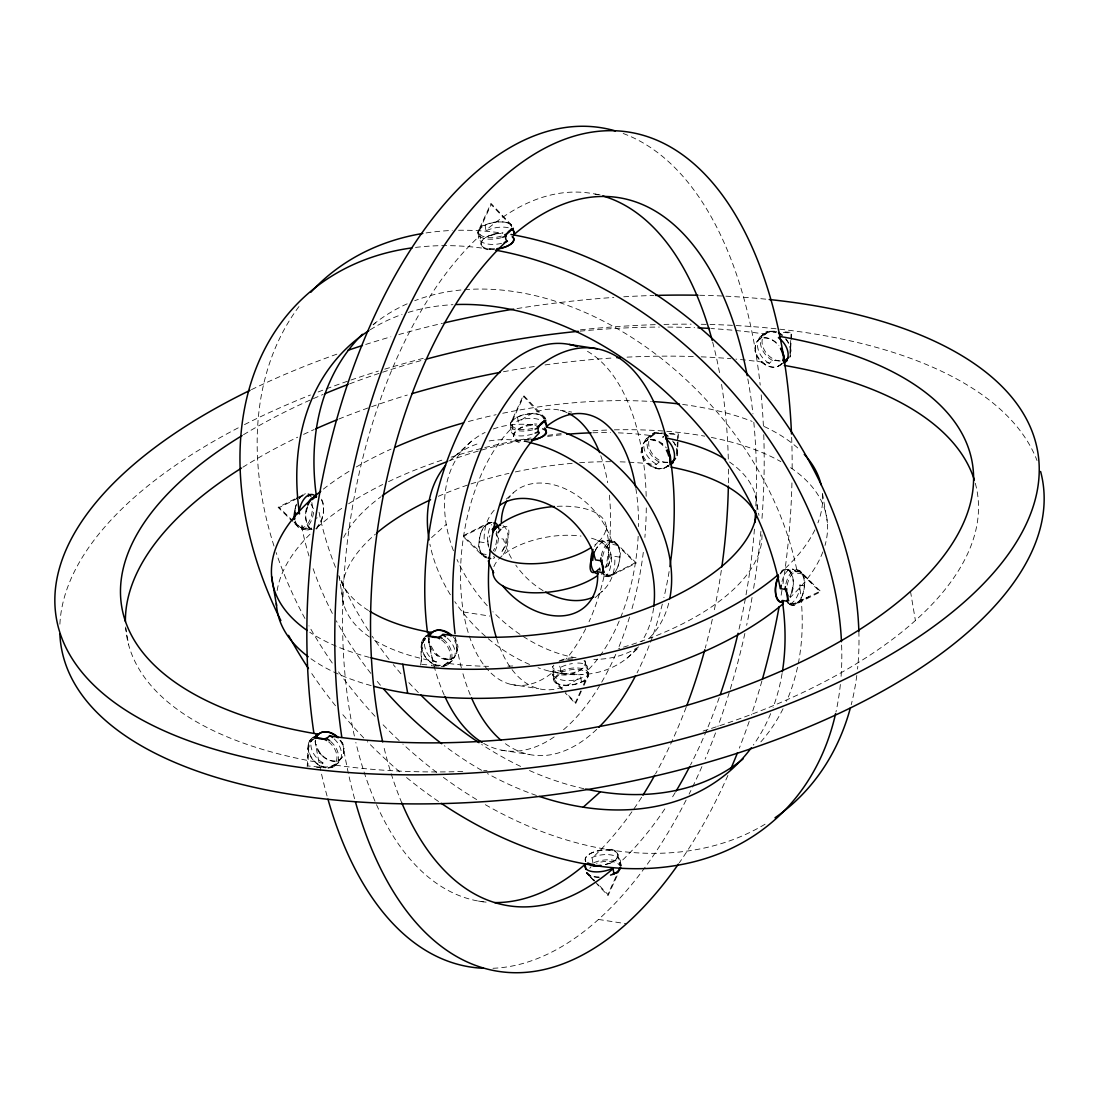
<?xml version="1.0" encoding="UTF-8"?>
<svg xmlns="http://www.w3.org/2000/svg" width="1099" height="1099" viewBox="0 0 1099 1099"><rect width="100%" height="100%" fill="white"/><g stroke="black" fill="none" stroke-linecap="round" stroke-linejoin="round"><path stroke-width="0.75" stroke-dasharray="5 3.75" d="M307.693 758.241C308.091 751.153 306.126 741.729 313.256 737.154M307.212 766.607L307.761 755.329M420.574 665.032C422.868 655.512 417.373 642.283 426.714 635.483M676.723 455.481L677.369 442.045M677.451 440.562L677.74 434.586L669.071 433.981M790.731 340.47L789.906 353.232M790.813 338.973L791.101 333.011L778.092 332.104M428.83 639.948L428.953 638.601A16.595 11.924 48.1 0 0 447.966 659.62A16.595 11.924 48.1 0 0 452.568 637.763M428.816 640.126L429.091 637.654M354.4 736.042A358.329 187.16 -81.2 0 1 478.93 236.56L478.079 231.546L490.965 203.384L512.807 226.38A17.914 8.215 -9.6 0 0 485.085 225.268C478.93 224.759 476.471 233.867 478.711 238.304M545.53 418.856A17.914 8.215 -9.6 0 0 517.533 417.125C511.31 416.631 508.892 425.917 511.2 430.355M491.033 673.11A139.353 72.781 -81.2 0 0 552.646 672.423L553.511 677.534A17.914 8.215 -9.6 0 0 561.713 684.869A17.914 8.215 -9.6 0 0 581.467 681.875C587.69 682.369 590.122 673.083 587.8 668.645M306.429 511.392L307.967 505.224M792.571 587.608L791.033 593.776M790.044 356.845L791.788 332.393L782.419 331.733M559.652 666.145C562.042 670.253 558.924 678.152 553.511 677.534M488.67 670.733A139.353 72.781 -81.2 0 1 461.607 552.11A139.353 72.781 -81.2 0 1 511.392 428.514L510.527 423.403L523.412 395.255L545.255 418.252M580.698 690.983L575.395 702.591L565.806 692.59M581.398 691.065L575.588 703.745L565.243 692.961M583.967 685.419L588.473 675.597L587.608 670.486A139.353 72.781 -81.2 0 0 638.162 536.312M617.061 875.889L608.035 895.616L597.128 884.132M583.514 684.869L587.498 674.649L585.451 662.683M615.962 876.741L607.843 894.449L597.732 883.816M492.146 522.492A17.914 9.355 -81.2 0 0 479.219 541.834L478.285 547.467L481.225 553.704A17.914 9.355 -81.2 0 0 486.527 557.825M605.892 576.123A17.914 9.355 -81.2 0 0 619.781 557.166L620.715 551.533L617.775 545.296A17.914 9.355 -81.2 0 0 608.654 542.356A17.914 9.355 -81.2 0 0 601.112 556.506M789.796 604.409A17.914 9.355 -81.2 0 0 804.303 585.822L805.237 580.19L802.297 573.966A17.914 9.355 -81.2 0 0 793.176 571.027A17.914 9.355 -81.2 0 0 785.634 585.163M425.134 638.409L423.088 642.324L425.258 638.217M424.516 639.275L422.277 643.519L421.26 664.414L429.929 665.019M591.138 866.685L589.806 868.265M313.71 738.816L310.028 742.361L308.585 748.24L307.899 765.989C319.369 766.69 333.066 770.55 340.663 758.914M666.379 466.979L667.972 465.468L664.428 468.05L658.274 468.765M646.679 438.419L654.193 432.951L662.189 432.992M760.137 336.747L767.555 331.362L776.224 331.61M338.863 762.253L334.027 766.484L328.313 767.954M452.321 660.581L447.183 665.019L443.007 666.269M373.193 324.837L375.652 322.639M454.766 456.291L471.938 440.891M431.536 537.631L446.249 524.429M506.227 499.18L513.59 492.586M665.87 433.102L654.193 432.951L651.212 435.63A212.341 97.399 -9.6 0 0 618.366 432.869M774.452 331.184L767.555 331.362L764.602 334.014A431.33 197.834 -9.6 0 0 711.3 328.546M662.615 437.402L665.609 434.723M325.345 767.913L320.043 765.866L322.996 763.214A431.33 197.834 -9.6 0 1 125.698 628.285M438.309 666.282L433.391 664.277L436.385 661.598A212.341 97.399 -9.6 0 1 372.094 638.739M667.78 462.253L659.112 462.02L656.13 464.698A212.341 97.399 -9.6 0 0 616.937 461.759M775.88 332.283A16.595 11.924 48.1 0 0 762.335 344.633A16.595 11.924 48.1 0 0 781.595 360.994L772.473 360.431L769.52 363.082A431.33 197.834 -9.6 0 0 735.849 359.126M327.873 767.981L331.445 767.638L334.398 764.986A431.33 197.834 -9.6 0 0 464.959 771.416M441.235 666.392L444.807 666.049L447.788 663.37A212.341 97.399 -9.6 0 0 488.547 666.337M667.533 466.471L670.514 463.792M780.922 364.854L783.875 362.203M595.232 597.622L602.595 591.028M627.062 658.109L639.33 647.105M644.193 442.416L655.238 433.652L660.403 433.377M454.807 656.584L443.762 665.348L431.371 665.115M758.337 340.086L767.693 332.393L776.65 331.994M645.017 441.647L647.558 440.095L646.006 440.933M452.994 658.067L451.442 658.905L453.983 657.353M777.391 366.613L780.359 364.895M294.697 499.001L278.129 507.353L292.348 521.352M296.167 498.232L305.398 493.726M297.472 498.41L279.256 507.518L292.787 520.844M298.873 497.71L304.478 494.907M490.566 235.502L496.775 233.853M605.398 864.46L608.434 863.498M607.582 575.217L611.497 574.942L635.222 562.812L615.344 543.332L601.95 540.859M490.388 523.536L488.313 523.742L463.778 536.188L484.563 556.108M650.512 439.696L658.892 441.633M448.488 659.304L440.108 657.367M491.775 522.41L488.025 523.055L462.665 536.01L482.667 555.819L486.335 557.811M789.302 604.546L791.926 604.629L789.247 604.079M563.471 673.714L582.017 674.635M669.057 433.322L678.426 433.968L677.314 456.566A17.914 12.886 48.1 0 0 673.824 442.128M431.536 665.788L437.91 666.228M316.581 767.267L324.548 767.816M527.547 424.379L535.433 425.189M561.987 673.646L549.527 671.214M606.442 575.038L609.492 575.491M603.791 576.055L609.766 576.453L636.335 562.99L614.904 541.972L606.95 540.296M595.095 194.056L600.027 194.825M560.202 410.284L571.714 412.07M617.775 545.296L612.706 544.513A66.352 47.71 48.1 0 0 564.707 488.602A66.352 47.71 48.1 0 0 508.535 498.342M802.297 573.966L797.462 573.211A285.342 205.128 48.1 0 0 414.708 300.714M495.883 533.688L498.397 538.304L503.466 539.087A66.352 47.71 48.1 0 0 511.639 558.635M619.781 557.166L614.712 556.369A66.352 47.71 48.1 0 1 596.427 595.507M804.303 585.822L799.468 585.066A285.342 205.128 48.1 0 1 786.541 701.272M479.219 541.834L484.288 542.631A66.352 47.71 48.1 0 1 496.405 507.972M294.834 521.998L296.703 525.034L301.538 525.789A285.342 205.128 48.1 0 0 308.998 556.025M481.225 553.704L486.294 554.487M307.088 507.326A16.595 8.668 -81.2 0 0 311.965 529.388L300.892 527.671L293.983 522.039M789.769 603.612L796.748 603.2L808.864 596.867L792.956 604.107L819.744 591.482L799.866 572.002L786.925 569.598L789.233 570.642M463.38 611.978L489.701 616.058M510.843 684.375L538.798 688.716M501.707 750.205L529.663 754.546M598.46 919.437L626.416 923.778M478.463 901.07L486.678 902.348M790.305 604.725L794.289 605.109L820.871 591.647L799.426 570.628L792.558 569.131M306.442 529.869L299.876 528.55L293.515 522.506M309.767 528.358L312.075 529.402M762.06 362.052L765.783 364.813M661.543 443.35L662.738 444.394M436.262 654.606L437.457 655.65M594.243 880.986L586.344 872.881L594.119 880.862M595.315 882.099L598.57 885.409L595.232 882.002M562.537 689.183L554.775 680.171L552.824 668.439M586.344 872.881L593.886 880.752M561.919 689.471L553.896 681.023L552.385 673.934M511.365 225.817L491.157 204.551L479.205 230.666L481.197 244.747M587.635 873.183L594.367 880.272M789.838 571.466L791.143 572.936M307.857 526.064L309.162 527.534M319.438 752.733L321.581 755.178M544.225 418.829L523.605 396.409L511.914 421.906L513.549 436.317M430.368 647.036L430.863 648.149L429.791 645.621M311.113 504.221L313.874 509.648A17.914 9.355 -81.2 0 1 306.937 527.108A17.914 9.355 -81.2 0 1 296.703 525.034M432.525 659.963L428.583 639.453M621.155 865.792L620.289 860.696M910.494 591.427L915.412 620.495M822.464 493.465L827.382 522.533M755.659 495.979L758.942 515.362M606.057 526.078L610.975 555.146M620.921 867.454L620.07 862.44A358.329 187.16 -81.2 0 0 666.502 806.378M581.467 681.875L580.602 676.764A139.353 72.781 -81.2 0 1 496.611 638.423M485.085 225.268L485.937 230.282A358.329 187.16 -81.2 0 1 599.724 195.127M517.533 417.125L518.398 422.236A139.353 72.781 -81.2 0 1 567.125 412.702M592.965 863.113L592.114 858.099A358.329 187.16 -81.2 0 0 642.104 796.541M488.025 543.854L488.574 547.082M338.835 575.478L343.753 604.546M125.616 627.021L128.61 644.783M617.803 854.253L619.548 865.366A16.595 7.611 -9.6 0 0 596.469 863.292M315.317 740.946L315.674 744.339M585.341 858.869L585.437 861.053M602.664 556.506A16.595 8.668 -81.2 0 1 614.891 543.085A16.595 8.668 -81.2 0 1 618.696 564.323A16.595 8.668 -81.2 0 1 605.824 574.131M594.463 546.491A16.595 8.668 -81.2 0 1 606.772 544.554A16.595 8.668 -81.2 0 1 605.7 567.208M557.234 506.323A59.717 27.393 -9.6 0 1 594.971 544.788M488.313 545.708A59.717 27.393 -9.6 0 1 489.948 535.46M597.142 540.749A16.444 10.317 81.6 0 1 607.761 550.146A16.444 10.317 81.6 0 1 607.651 568.004M595.452 550.049A16.444 6.209 -66.8 0 1 597.732 546.67M486.486 556.382A16.595 8.668 -81.2 0 1 479.466 538.4A16.595 8.668 -81.2 0 1 491.761 523.921M496.377 531.229A16.595 8.668 -81.2 0 1 493.3 550.874M591.496 538.208A59.717 27.393 -9.6 0 1 606.25 567.73M493.904 566.631A59.717 27.393 -9.6 0 1 581.014 536.065M501.858 558.251A16.444 10.317 81.6 0 1 501.597 558.265M502.394 527.877A16.444 6.209 -66.8 0 1 508.864 532.823A16.444 6.209 -66.8 0 1 501.268 552.33M503.081 525.72A16.595 8.668 -81.2 0 1 508.068 539.691A16.595 8.668 -81.2 0 1 501.639 556.218M494.701 557.317A16.595 8.668 -81.2 0 1 493.616 556.396M638.574 646.871A132.718 95.407 48.1 0 1 593.831 659.373M576.082 657.82A132.718 95.407 48.1 0 1 492.915 611.745M487.255 605.728A132.718 95.407 48.1 0 1 457.019 559.473M453.434 550.75A132.718 95.407 48.1 0 1 485.14 432.415M493.231 428.995A132.718 95.407 48.1 0 1 535.089 425.052M668.7 603.269A132.718 95.407 48.1 0 1 648.383 639.041M584.05 660.568A16.595 7.611 -9.6 0 1 569.722 673.399A16.595 7.611 -9.6 0 1 553.855 665.046M559.666 660.774A16.595 7.611 -9.6 0 1 575.629 657.848M636.884 648.273A132.718 95.407 48.1 0 1 538.029 667.725M529.553 664.428A132.718 95.407 48.1 0 1 454.807 601.648M450.37 594.793A132.718 95.407 48.1 0 1 429.888 544.184M450.425 460.138A132.718 95.407 48.1 0 1 480.304 443.007M489.151 440.96A132.718 95.407 48.1 0 1 529.457 442.485M653.575 608.104A132.718 95.407 48.1 0 1 641.83 641.418M562.743 671.393A16.554 6.031 -5 0 1 552.563 666.379M559.061 661.282A16.554 6.031 -5 0 1 574.406 659.208M584.956 660.568A16.554 9.039 -14.7 0 1 577.882 671.558A16.554 9.039 -14.7 0 1 559.487 674.511M532.809 428.267A16.595 7.611 -9.6 0 1 511.859 425.395A16.595 7.611 -9.6 0 1 525.679 414.254A16.595 7.611 -9.6 0 1 544.252 419.049M529.182 440.987A16.595 7.611 -9.6 0 1 513.824 433.652A16.595 7.611 -9.6 0 1 536.298 425.286M519.278 442.567A16.554 9.039 -14.7 0 1 516.324 431.042A16.554 9.039 -14.7 0 1 536.807 424.049M529.086 439.765A16.554 6.031 -5 0 1 522.753 439.655M498.397 538.304A17.914 9.355 -81.2 0 1 494.632 551.712M506.282 538.51A17.859 11.938 -73.4 0 1 499.715 554.267M494.481 557.894A17.859 11.938 -73.4 0 1 493.163 558.306M485.827 556.698A17.859 11.938 -73.4 0 1 485.305 556.231M487.352 541.958A17.859 6.306 -87.3 0 1 491.583 524.553M543.085 590.658A66.352 47.71 48.1 0 1 515.802 565.133M611.648 557.042A17.859 6.306 -87.3 0 1 605.837 575.917M601.991 574.626A17.859 6.306 -87.3 0 1 601.153 573.211M594.793 551.643A17.859 11.938 -73.4 0 1 613.695 542.769M667.285 462.61A16.595 11.924 48.1 0 1 648.877 445.741A16.595 11.924 48.1 0 1 662.422 433.844M672.574 440.946A16.595 11.924 48.1 0 1 676.599 455.934M668.041 465.385A16.595 11.924 48.1 0 1 647.49 462.459A16.595 11.924 48.1 0 1 645.388 441.331A16.595 11.924 48.1 0 1 666.296 447.87M587.484 351.337A205.705 107.441 -81.2 0 1 646.185 496.569M646.281 507.875A205.705 107.441 -81.2 0 1 644.879 537.425M643.3 552.33A205.705 107.441 -81.2 0 1 631.375 610.852M629.521 617.102A205.705 107.441 -81.2 0 1 618.229 648.602M615.783 654.303A205.705 107.441 -81.2 0 1 562.097 730.931M554.171 736.921A205.705 107.441 -81.2 0 1 483.56 743.322M444.243 695.104A205.705 107.441 -81.2 0 1 428.486 639.453M642.585 452.005A16.581 11.169 52.3 0 1 649.275 439.641A16.581 11.169 52.3 0 1 665.252 448.447M667.656 465.825A16.581 12.584 43.4 0 1 651.734 466.828A16.581 12.584 43.4 0 1 640.951 451.716M441.633 640.03A16.595 11.924 48.1 0 1 448.653 661.777A16.595 11.924 48.1 0 1 428.267 660.101A16.595 11.924 48.1 0 1 425.121 638.67M456.415 646.995A16.581 11.169 52.3 0 1 446.428 659.331A16.581 11.169 52.3 0 1 430.272 642.929M428.596 642.695A16.581 12.584 43.4 0 1 428.596 638.807M453.09 636.692A16.581 12.584 43.4 0 1 458.049 647.284M669.112 571.535A205.705 107.441 -81.2 0 1 663.906 597.664M662.34 604.079A205.705 107.441 -81.2 0 1 637.049 672.876M596.73 729.365A205.705 107.441 -81.2 0 1 504.51 743.02M470.29 694.98A205.705 107.441 -81.2 0 1 462.555 672.327M461.346 667.78A205.705 107.441 -81.2 0 1 455.041 633.683M600.755 455.714A139.353 72.781 -81.2 0 1 607.665 482.681M609.354 495.154A139.353 72.781 -81.2 0 1 605.837 567.757M603.942 576.783A139.353 72.781 -81.2 0 1 589.037 621.732M585.726 628.683A139.353 72.781 -81.2 0 1 565.834 659.441M582.25 677.575A17.9 9.012 -3.9 0 1 562.908 680.212A17.9 9.012 -3.9 0 1 552.234 672.437M560.517 671.255A17.914 8.215 -9.6 0 1 580.272 668.247A17.914 8.215 -9.6 0 1 588.473 675.597M635.868 488.547A139.353 72.781 -81.2 0 1 638.492 526.586M577.703 663.054A17.9 7.336 -15 0 1 586.495 670.555M561.301 666.983A17.9 7.336 -15 0 1 572.4 663.549M516.75 421.425A17.9 9.012 -3.9 0 1 540.406 419.928M532.617 429.846A17.914 8.215 -9.6 0 1 510.527 423.403M532.342 434.091A17.9 7.336 -15 0 1 515.623 435.3A17.9 7.336 -15 0 1 512.505 428.445M311.841 502.518A16.595 8.668 -81.2 0 1 306.841 524.896A16.595 8.668 -81.2 0 1 295.315 520.967M294.917 509.895A16.595 8.668 -81.2 0 1 296.757 503.218M299.244 498.712A16.595 8.668 -81.2 0 1 303.654 495.127M321.595 500.251A16.595 8.668 -81.2 0 1 322.955 515.816A16.595 8.668 -81.2 0 1 315.825 528.523M790.579 467.666A278.706 127.827 -9.6 0 1 825.006 545.42M822.849 551.918A278.706 127.827 -9.6 0 1 790.25 597.361M371.16 685.597A278.706 127.827 -9.6 0 1 309.588 657.765M277.154 590.548A278.706 127.827 -9.6 0 1 311.319 532.96M317.103 527.561A278.706 127.827 -9.6 0 1 343.231 507.34M348.575 503.795A278.706 127.827 -9.6 0 1 382.699 484.494M388.538 481.65A278.706 127.827 -9.6 0 1 444.903 459.135M451.126 457.129A278.706 127.827 -9.6 0 1 530.982 437.938M547.742 435.355A278.706 127.827 -9.6 0 1 561.163 433.624M592.897 430.781A278.706 127.827 -9.6 0 1 607.761 430.052M614.314 429.846A278.706 127.827 -9.6 0 1 704.72 436.166M711.355 437.429A278.706 127.827 -9.6 0 1 780.881 461.662M317.24 528.413A16.581 9.108 -84.7 0 1 316.1 529.059M311.882 529.223A16.581 9.108 -84.7 0 1 306.841 506.653M787.186 585.163A16.595 8.668 -81.2 0 1 799.303 571.7A16.595 8.668 -81.2 0 1 803.342 592.553A16.595 8.668 -81.2 0 1 790.648 603.049M780.084 573.472A16.595 8.668 -81.2 0 1 791.871 574.42A16.595 8.668 -81.2 0 1 789.714 596.812M780.469 573.939A16.581 8.188 -77.8 0 1 781.993 572.098M781.76 570.587A16.581 9.108 -84.7 0 1 792.269 576.522A16.581 9.108 -84.7 0 1 790.181 597.073M822.519 494.055A278.706 127.827 -9.6 0 1 817.931 522.849M814.909 529.855A278.706 127.827 -9.6 0 1 781.897 571.439M369.374 657.367A278.706 127.827 -9.6 0 1 309.739 632.227M323.353 489.137A278.706 127.827 -9.6 0 1 349.18 471.251M356.323 466.965A278.706 127.827 -9.6 0 1 391.079 449.093M468.408 421.521A278.706 127.827 -9.6 0 1 496.13 414.694M502.738 413.265A278.706 127.827 -9.6 0 1 651.364 401.478M682.644 404.432A278.706 127.827 -9.6 0 1 752.114 421.384M764.148 426.508A278.706 127.827 -9.6 0 1 799.907 449.958M321.499 499.207A16.581 8.188 -77.8 0 1 317.199 526.696M443.309 639.261A17.914 12.886 48.1 0 1 451.95 654.812A17.914 12.886 48.1 0 1 444.807 666.049M433.391 664.277A17.914 12.886 48.1 0 1 424.338 637.612M436.234 662.216A17.914 13.339 52.7 0 1 425.162 638.917M761.937 534.746A212.341 97.399 -9.6 0 1 618.627 648.575M512.821 665.98A212.341 97.399 -9.6 0 1 504.551 666.269M369.484 636.994A212.341 97.399 -9.6 0 1 375.487 534.087M438.322 496.308A212.341 97.399 -9.6 0 1 508.933 473.353M515.349 471.924A212.341 97.399 -9.6 0 1 573.293 463.228M579.613 462.748A212.341 97.399 -9.6 0 1 610.618 461.69M447.183 638.011A17.914 12.364 44 0 1 455.192 653.122A17.914 12.364 44 0 1 447.581 662.972M669.126 466.058A17.914 13.339 52.7 0 1 667.684 466.745M662.766 436.784A17.914 13.339 52.7 0 1 663.521 437.223M729.516 462.006A212.341 97.399 -9.6 0 1 756.909 510.582M368.522 610.536A212.341 97.399 -9.6 0 1 339.357 577.112M343.63 537.48A212.341 97.399 -9.6 0 1 381.01 496.707M448.626 461.031A212.341 97.399 -9.6 0 1 529.828 439.105M547.604 436.413A212.341 97.399 -9.6 0 1 563.622 434.586M592.801 432.772A212.341 97.399 -9.6 0 1 610.453 432.663M656.282 464.053A17.914 12.364 44 0 1 644.028 448.145A17.914 12.364 44 0 1 651.419 436.028M659.112 462.02A17.914 12.886 48.1 0 1 647.256 446.029A17.914 12.886 48.1 0 1 654.193 432.951M501.46 236.079A16.595 7.611 -9.6 0 1 479.659 233.95A16.595 7.611 -9.6 0 1 492.366 222.561A16.595 7.611 -9.6 0 1 511.749 226.847M494.358 249.308A16.595 7.611 -9.6 0 1 481.513 241.492A16.595 7.611 -9.6 0 1 502.724 233.373M438.556 801.514A351.694 252.839 48.1 0 1 406.259 777.295M399.748 771.869A351.694 252.839 48.1 0 1 367.313 741.619M363.742 737.937A351.694 252.839 48.1 0 1 340.924 712.399M335.511 705.764A351.694 252.839 48.1 0 1 310.316 671.407M415.532 247.426A351.694 252.839 48.1 0 1 493.794 249.871M841.614 645.086A351.694 252.839 48.1 0 1 840.955 678.069M840.364 684.485A351.694 252.839 48.1 0 1 835.982 711.918M494.619 248.8A16.581 7.02 -7.8 0 1 489.316 248.594M488.011 249.734A16.581 8.174 -11.5 0 1 482.928 239.87A16.581 8.174 -11.5 0 1 503.026 232.878M765.083 824.195A351.694 252.839 48.1 0 1 483.739 803.767M476.664 799.591A351.694 252.839 48.1 0 1 442.073 776.416M436.688 772.377A351.694 252.839 48.1 0 1 402.893 744.064M399.143 740.589A351.694 252.839 48.1 0 1 382.095 723.774M375.047 716.314A351.694 252.839 48.1 0 1 338.176 671.365M332.269 663.04A351.694 252.839 48.1 0 1 308.956 625.812M304.931 618.49A351.694 252.839 48.1 0 1 276.124 552.509M273.994 546.011A351.694 252.839 48.1 0 1 301.016 303.873M426.082 232.933A351.694 252.839 48.1 0 1 452.211 230.447M458.571 230.268A351.694 252.839 48.1 0 1 502.641 233.153M858.855 631.375A351.694 252.839 48.1 0 1 857.536 669.099M856.794 675.459A351.694 252.839 48.1 0 1 851.23 704.693M599.285 877.277A16.595 7.611 -9.6 0 1 587.306 872.372M585.588 861.424A16.595 7.611 -9.6 0 1 597.911 850.653A16.595 7.611 -9.6 0 1 617.556 853.703A16.595 7.611 -9.6 0 1 605.728 864.556M585.863 861.328A16.581 7.02 -7.8 0 1 591.262 853.126A16.581 7.02 -7.8 0 1 609.684 850.406M610.989 849.266A16.581 8.174 -11.5 0 1 617.707 856.423A16.581 8.174 -11.5 0 1 606.057 864.789M583.926 788.697A285.342 205.128 48.1 0 1 529.375 770.481M520.624 766.429A285.342 205.128 48.1 0 1 481.705 744.476M418.348 692.562A285.342 205.128 48.1 0 1 407.756 681.407M400.956 673.756A285.342 205.128 48.1 0 1 393.305 664.648M389.046 659.345A285.342 205.128 48.1 0 1 372.204 636.252M368.508 630.689A285.342 205.128 48.1 0 1 339.481 576.81M335.511 567.304A285.342 205.128 48.1 0 1 318.71 510.389M373.138 324.631A285.342 205.128 48.1 0 1 407.262 303.791M783.051 708.731A285.342 205.128 48.1 0 1 759.354 743.542M800.182 584.943A17.914 9.946 -79.1 0 1 789.81 604.148M536.449 795.456A285.342 205.128 48.1 0 1 487.434 773.586M481.582 770.303A285.342 205.128 48.1 0 1 444.367 745.74M380.46 685.268A285.342 205.128 48.1 0 1 375.047 678.715M370.83 673.399A285.342 205.128 48.1 0 1 336.28 620.811M332.365 613.434A285.342 205.128 48.1 0 1 311.979 565.353M370.267 329.755A285.342 205.128 48.1 0 1 402.055 314.438M408.21 312.418A285.342 205.128 48.1 0 1 452.994 304.684M782.09 673.481A285.342 205.128 48.1 0 1 773.105 707.44M770.674 713.622A285.342 205.128 48.1 0 1 753.31 745.081M317.007 517.409A17.914 8.751 -83.1 0 1 316.704 518.577M311.676 527.987A17.914 8.751 -83.1 0 1 301.882 525.185M295.205 508.988A17.914 9.355 -81.2 0 1 296.675 503.644M299.532 498.094A17.914 9.355 -81.2 0 1 304.643 493.904M781.993 581.591A17.914 8.751 -83.1 0 1 797.118 573.815M328.615 741.88A16.595 11.924 48.1 0 1 334.81 763.997A16.595 11.924 48.1 0 1 313.723 760.426A16.595 11.924 48.1 0 1 313.146 739.27M339.948 740.3A16.595 11.924 48.1 0 1 334.11 761.209A16.595 11.924 48.1 0 1 315.55 740.245M791.651 437.347A424.695 221.819 -81.2 0 1 792.132 471.375M791.939 482.887A424.695 221.819 -81.2 0 1 782.996 583.665M781.952 590.273A424.695 221.819 -81.2 0 1 780.578 598.515M761.895 681.023A424.695 221.819 -81.2 0 1 751.4 714.941M749.202 721.37A424.695 221.819 -81.2 0 1 739.325 748.144M727.909 775.413A424.695 221.819 -81.2 0 1 679.333 862.77M354.579 798.767A424.695 221.819 -81.2 0 1 342.325 740.644M343.369 748.639A16.581 11.581 50.2 0 1 332.571 760.989A16.581 11.581 50.2 0 1 316.237 744.421M315.44 744.298A16.581 12.254 45.9 0 1 315.372 740.465M340.608 740.286A16.581 12.254 45.9 0 1 344.152 748.762M623.174 133.487A424.695 221.819 -81.2 0 1 760.206 385.117M761.195 394.857A424.695 221.819 -81.2 0 1 763.407 426.288M763.75 434.682A424.695 221.819 -81.2 0 1 761.758 521.352M760.906 531.284A424.695 221.819 -81.2 0 1 753.186 590.877M752.059 597.458A424.695 221.819 -81.2 0 1 746.647 625.304M744.875 633.436A424.695 221.819 -81.2 0 1 717.867 726.576M715.545 732.882A424.695 221.819 -81.2 0 1 705.146 759.093M701.918 766.621A424.695 221.819 -81.2 0 1 689.114 794.11M686.106 800.072A424.695 221.819 -81.2 0 1 491.789 968.315M327.062 796.006A424.695 221.819 -81.2 0 1 315.138 741.138M785.62 338.973A16.595 11.924 48.1 0 1 789.961 354.345M781.403 363.81A16.595 11.924 48.1 0 1 761.14 361.159A16.595 11.924 48.1 0 1 758.296 340.113A16.595 11.924 48.1 0 1 778.916 345.333M781.691 363.494A16.581 12.254 45.9 0 1 766.346 365.431A16.581 12.254 45.9 0 1 754.889 350.238M755.7 350.375A16.581 11.567 50.2 0 1 762.39 338.039A16.581 11.567 50.2 0 1 778.49 345.553M598.969 877.057A17.914 8.215 -9.6 0 1 586.097 872.427M594.119 862.591A17.914 8.215 -9.6 0 1 621.114 865.476M591.523 857.797A17.914 8.613 -7.7 0 1 611.071 854.94A17.914 8.613 -7.7 0 1 620.317 862.427M712.66 342.132A358.329 187.16 -81.2 0 1 719.57 372.973M721.562 384.389A358.329 187.16 -81.2 0 1 728.362 462.253M728.458 469.122A358.329 187.16 -81.2 0 1 728.39 484.371M721.329 570.34A358.329 187.16 -81.2 0 1 713.732 612.816M712.317 619.273A358.329 187.16 -81.2 0 1 705.256 648.053M686.147 707.275A358.329 187.16 -81.2 0 1 655.595 773.751M486.115 902.128A358.329 187.16 -81.2 0 1 355.856 742.429M747.828 378.935A358.329 187.16 -81.2 0 1 752.952 413.925M753.818 422.318A358.329 187.16 -81.2 0 1 755.686 509.112M754.422 529.127A358.329 187.16 -81.2 0 1 738.446 631.678M719.213 697.645A358.329 187.16 -81.2 0 1 690.515 764.986M675.212 792.544A358.329 187.16 -81.2 0 1 670.926 799.509M401.863 803.026A358.329 187.16 -81.2 0 1 383.414 745.067M486.527 230.584A17.914 7.803 -11.5 0 1 508.301 227.754M501.405 237.645A17.914 8.215 -9.6 0 1 478.079 231.546M501.584 243.319A17.914 8.613 -7.7 0 1 478.683 236.573M59.896 624.163A497.682 228.262 -9.6 0 1 238.414 427.745M244.473 424.626A497.682 228.262 -9.6 0 1 310.413 394.994M318.106 391.986A497.682 228.262 -9.6 0 1 378.427 371.077M384.719 369.154A497.682 228.262 -9.6 0 1 424.612 357.986M580.437 329.824A497.682 228.262 -9.6 0 1 655.402 324.645M663.975 324.411A497.682 228.262 -9.6 0 1 691.147 324.164M701.231 324.274A497.682 228.262 -9.6 0 1 1037.03 460.536M975.294 483.285A431.33 197.834 -9.6 0 1 703.113 731.027M487.036 770.358A431.33 197.834 -9.6 0 1 483.684 770.564M242.824 467.24A431.33 197.834 -9.6 0 1 297.65 437.196M303.585 434.38A431.33 197.834 -9.6 0 1 314.163 429.53M338.835 419.049A431.33 197.834 -9.6 0 1 407.317 395.049M503.466 371.737A431.33 197.834 -9.6 0 1 535.131 366.393M545.049 364.937A431.33 197.834 -9.6 0 1 613.53 357.917M627.048 357.148A431.33 197.834 -9.6 0 1 694.568 356.571M701.217 356.832A431.33 197.834 -9.6 0 1 730.986 358.7M781.471 364.511A17.914 12.584 46.3 0 1 780.839 364.689M251.479 389.637A497.682 228.262 -9.6 0 1 338.286 353.658M365.706 344.454A497.682 228.262 -9.6 0 1 390.859 336.816M398.813 334.549A497.682 228.262 -9.6 0 1 442.457 323.312M516.983 308.572A497.682 228.262 -9.6 0 1 613.819 297.417M623.751 296.785A497.682 228.262 -9.6 0 1 653.919 295.466M699.665 295.26A497.682 228.262 -9.6 0 1 767.514 299.34M772.473 360.431A17.914 12.886 48.1 0 1 760.618 344.44A17.914 12.886 48.1 0 1 767.555 331.362M785.95 338.932A17.914 12.886 48.1 0 1 789.728 357.491M769.437 363.426A17.914 13.161 50.1 0 1 757.706 347.421A17.914 13.161 50.1 0 1 764.519 333.876M243.525 434.709A431.33 197.834 -9.6 0 1 323.147 394.417M349.606 383.853A431.33 197.834 -9.6 0 1 424.709 359.565M579.97 331.156A431.33 197.834 -9.6 0 1 659.345 327.076M667.835 327.076A431.33 197.834 -9.6 0 1 694.623 327.681M323.079 762.871A17.914 12.584 46.3 0 1 312.061 738.995M330.758 741.523A17.914 12.886 48.1 0 1 331.445 767.638M320.043 765.866A17.914 12.886 48.1 0 1 311.498 738.72M334.261 738.968A17.914 13.161 50.1 0 1 334.481 765.124M657.147 468.353L652.737 466.828L657.147 468.353M800.979 572.002L799.426 570.628L811.57 582.772L800.979 572.002M563.608 685.254A16.595 7.611 -9.6 0 0 587.525 674.868A16.595 7.611 -9.6 0 0 562.262 672.121A16.595 7.611 -9.6 0 0 563.608 685.254"/><path stroke-width="1.5" d="M382.699 741.949A358.329 187.16 -81.2 0 1 506.886 240.901C501.625 235.928 514.799 222.355 513.892 234.623A358.329 187.16 -81.2 0 1 747.224 375.693M496.089 636.761A139.353 72.781 -81.2 0 1 539.348 432.855C533.99 427.841 547.316 414.131 546.354 426.577A139.353 72.781 -81.2 0 1 635.62 487.022M620.756 867.853L617.762 872.606L613.915 873.732A17.914 8.215 -9.6 0 1 610.522 875.106M294.972 510.376A17.914 9.355 -81.2 0 0 294.697 513.178L293.928 519.621M604.107 574.722A17.914 9.355 -81.2 0 1 602.609 572.552L603.543 566.919L600.603 560.696A17.914 9.355 -81.2 0 1 600.878 557.894M788.629 603.392A17.914 9.355 -81.2 0 1 787.131 601.222L788.065 595.589L785.126 589.352A17.914 9.355 -81.2 0 1 785.4 586.564M313.188 737.58A17.914 12.886 48.1 0 1 315.125 736.797L318.078 734.146A431.33 197.834 -9.6 0 1 242.11 435.561M425.821 636.417A17.914 12.886 48.1 0 1 428.486 635.208L431.467 632.529A212.341 97.399 -9.6 0 1 369.896 611.374M315.125 736.797C319.191 739.792 326.211 740.08 329.48 735.918A431.33 197.834 -9.6 0 0 909.45 592.361A431.33 197.834 -9.6 0 0 779.383 336.363M428.486 635.208C432.566 638.217 439.6 638.492 442.87 634.302A212.341 97.399 -9.6 0 0 756.291 515.541M583.198 807.202L600.37 791.816M569.337 344.454L597.293 348.795M294.697 513.178L297.925 513.673M600.603 560.696L595.534 559.913A66.352 47.71 48.1 0 0 554.679 507.614A66.352 47.71 48.1 0 0 499.99 505.128M785.126 589.352L780.29 588.611A285.342 205.128 48.1 0 0 456.305 304.533M602.609 572.552L597.54 571.768A66.352 47.71 48.1 0 1 565.545 615.509A66.352 47.71 48.1 0 1 502.422 585.561M787.131 601.222L782.296 600.466A285.342 205.128 48.1 0 1 782.364 671.805M664.277 433.803L665.609 434.723A17.914 12.886 48.1 0 1 667.917 436.166M669.909 463.311L670.514 463.792A17.914 12.886 48.1 0 0 673.33 462.473M778.559 332.818L778.957 333.134A17.914 12.886 48.1 0 1 782.186 335.25M613.915 873.732L613.063 868.718A358.329 187.16 -81.2 0 1 401.863 803.026M585.959 869.391L585.108 864.377A358.329 187.16 -81.2 0 1 494.687 902.581M402.77 664.249L407.674 693.318M271.618 576.467L276.536 605.535M604.34 572.291A16.595 8.668 -81.2 0 1 602.17 560.023M598.406 573.747A16.595 8.668 -81.2 0 1 591.441 566.054A16.595 8.668 -81.2 0 1 593.034 549.445M493.3 531.792A16.595 8.668 -81.2 0 1 500.594 525.253M591.386 547.371A59.717 27.393 -9.6 0 1 533.331 563.732A59.717 27.393 -9.6 0 1 489.852 549.486M492.75 531.27A59.717 27.393 -9.6 0 1 554.391 506.502M492.146 529.581A16.444 10.317 81.6 0 1 496.446 525.954M498.081 532.754A16.444 6.209 -66.8 0 1 500.814 529.306M598.57 569.282A16.444 6.209 -66.8 0 1 590.369 569.557A16.444 6.209 -66.8 0 1 594.545 551.684M597.252 575.807A59.717 27.393 -9.6 0 1 530.693 592.704A59.717 27.393 -9.6 0 1 492.943 570.779M544.184 420.203A16.595 7.611 -9.6 0 1 537.013 426.755M544.706 427.992A16.595 7.611 -9.6 0 1 531.573 440.63M429.077 539.829A132.718 95.407 48.1 0 1 445.548 465.372M529.457 442.485A132.718 95.407 48.1 0 1 653.768 606.552M542.7 428.857A16.554 6.031 -5 0 1 545.09 434.916A16.554 6.031 -5 0 1 531.051 439.614M546.643 427.099A132.718 95.407 48.1 0 1 669.717 598.818M493.932 522.781A17.859 6.306 -87.3 0 1 498.987 529.017M490.676 558.553A17.859 11.938 -73.4 0 1 488.066 558.004M493.726 572.716A66.352 47.71 48.1 0 1 488.299 560.888M592.718 560.49A17.859 11.938 -73.4 0 1 593.652 554.913M593.721 596.908A66.352 47.71 48.1 0 1 545.64 592.114M501.323 522.355A66.352 47.71 48.1 0 1 506.859 500.952M494.165 523.577A17.914 9.355 -81.2 0 1 494.784 524.154M489.357 557.22A17.914 9.355 -81.2 0 1 488.643 557.509M600.068 570.23A17.859 6.306 -87.3 0 1 599.614 568.21M675.528 458.365A16.595 11.924 48.1 0 1 670.047 462.294M664.442 434.586A16.595 11.924 48.1 0 1 666.434 435.602M667.601 449.876A16.595 11.924 48.1 0 1 669.689 462.212M455.041 633.683A205.705 107.441 -81.2 0 1 567.661 350.677A205.705 107.441 -81.2 0 1 669.895 566.589M635.51 675.844A205.705 107.441 -81.2 0 1 598.928 727.236M501.13 740.314A205.705 107.441 -81.2 0 1 471.553 697.975M666.42 450.288A16.581 11.169 52.3 0 1 668.728 456.071M670.404 456.305A16.581 12.584 43.4 0 1 669.813 462.418M428.102 636.953A16.595 11.924 48.1 0 1 439.71 638.766M427.525 632.736A205.705 107.441 -81.2 0 1 463.792 422.566A205.705 107.441 -81.2 0 1 577.222 346.611M482.131 742.471A205.705 107.441 -81.2 0 1 444.903 696.56M537.699 432.017A17.9 7.336 -15 0 1 535.089 433.143M429.572 635.703A16.581 12.584 43.4 0 1 451.868 635.456M429.613 635.923A16.595 11.924 48.1 0 1 450.947 635.964M568.485 413.361A139.353 72.781 -81.2 0 1 599.587 452.568M545.722 420.134A17.914 8.215 -9.6 0 1 545.489 421.466M538.483 427.745A17.914 8.215 -9.6 0 1 535.089 429.118M544.39 422.126A17.9 9.012 -3.9 0 1 546.766 426.563M308.091 495.759A16.595 8.668 -81.2 0 1 308.654 496.198M294.875 518.975A16.595 8.668 -81.2 0 1 294.628 512.244M307.857 505.142A16.595 8.668 -81.2 0 1 316.072 496.597M778.216 574.653A278.706 127.827 -9.6 0 1 370.954 657.779M307.157 630.469A278.706 127.827 -9.6 0 1 320.771 491.198M395.64 447.059A278.706 127.827 -9.6 0 1 463.599 422.854M653.053 401.575A278.706 127.827 -9.6 0 1 679.443 404.02M804.262 454.368A278.706 127.827 -9.6 0 1 821.104 484.824M307.651 504.331A16.581 9.108 -84.7 0 1 312.102 497.957M312.391 499.537A16.581 8.188 -77.8 0 1 316.155 496.954M788.739 600.755A16.595 8.668 -81.2 0 1 786.705 588.679M783.134 603.722A278.706 127.827 -9.6 0 1 374.292 686.435M308.201 656.721A278.706 127.827 -9.6 0 1 276.399 603.53M783.079 601.977A16.581 8.188 -77.8 0 1 775.757 595.012A16.581 8.188 -77.8 0 1 778.6 577.071M782.928 602.403A16.595 8.668 -81.2 0 1 775.757 593.68A16.595 8.668 -81.2 0 1 778.477 576.082M442.718 634.947A17.914 12.364 44 0 1 445.535 636.706M382.315 495.745A212.341 97.399 -9.6 0 1 447.101 461.621M566.796 434.297A212.341 97.399 -9.6 0 1 591.152 432.827M666.063 438.02A212.341 97.399 -9.6 0 1 725.56 459.396M428.115 634.233A17.914 13.339 52.7 0 1 431.316 632.255M439.888 636.98A17.914 12.886 48.1 0 1 442.196 638.423M376.751 533.015A212.341 97.399 -9.6 0 1 430.574 499.784M670.981 467.102A212.341 97.399 -9.6 0 1 756.414 514.401M665.747 438.748A17.914 13.339 52.7 0 1 670.885 464.767M511.694 228.496A16.595 7.611 -9.6 0 1 504.565 234.898M835.611 713.567A351.694 252.839 48.1 0 1 441.317 803.383M308.448 668.577A351.694 252.839 48.1 0 1 288.542 635.346M280.863 620.564A351.694 252.839 48.1 0 1 412.207 247.852M495.47 250.16A351.694 252.839 48.1 0 1 841.477 641.72M850.379 707.907A351.694 252.839 48.1 0 1 775.001 817.78M310.825 292.279A351.694 252.839 48.1 0 1 422.799 233.455M510.966 234.472A351.694 252.839 48.1 0 1 858.855 631.375M619.973 867.496A16.595 7.611 -9.6 0 1 612.734 874.447M600.974 865.421A16.595 7.611 -9.6 0 1 587.292 863.292M593.845 864.597A16.581 7.02 -7.8 0 1 588.116 863.058M599.711 866.012A16.581 8.174 -11.5 0 1 592.567 865.765M743.034 758.983A285.342 205.128 48.1 0 1 585.575 789.055M478.985 742.677A285.342 205.128 48.1 0 1 420.752 694.966M316.471 496.83A285.342 205.128 48.1 0 1 362.382 334.275M751.4 747.705A285.342 205.128 48.1 0 1 539.513 796.487M441.702 743.721A285.342 205.128 48.1 0 1 383.771 689.142M299.532 513.934A285.342 205.128 48.1 0 1 368.921 330.62M512.175 236.725A16.581 7.02 -7.8 0 1 497.229 248.621M512.725 236.587A16.595 7.611 -9.6 0 1 496.734 249.13M308.324 494.083A17.914 9.355 -81.2 0 1 310.838 496.157M298.942 512.642A17.914 9.946 -79.1 0 1 305.92 496.927A17.914 9.946 -79.1 0 1 316.141 496.844M781.018 588.473A17.914 8.751 -83.1 0 1 781.307 585.204M783.408 602.747A17.914 9.946 -79.1 0 1 782.007 600.974M314.74 738.542A16.595 11.924 48.1 0 1 326.623 740.506M341.83 737.402A424.695 221.819 -81.2 0 1 526.6 159.135A424.695 221.819 -81.2 0 1 791.514 433.981M779.122 606.73A424.695 221.819 -81.2 0 1 762.335 679.443M737.498 752.76A424.695 221.819 -81.2 0 1 730.533 769.465M678.413 864.102A424.695 221.819 -81.2 0 1 355.458 801.94M315.949 738.377A16.595 11.924 48.1 0 1 337.585 737.553M313.874 733.06A424.695 221.819 -81.2 0 1 382.782 298.818A424.695 221.819 -81.2 0 1 615.399 130.932M483.423 968.274A424.695 221.819 -81.2 0 1 327.955 799.179M788.395 357.491A16.595 11.924 48.1 0 1 784.26 360.458M779.04 333.601A16.595 11.924 48.1 0 1 780.07 334.178M780.963 348.287A16.595 11.924 48.1 0 1 783.051 360.623M783.628 354.702A16.581 12.254 45.9 0 1 783.147 360.788M780.441 348.438A16.581 11.567 50.2 0 1 782.804 354.579M315.99 737.937A16.581 12.254 45.9 0 1 338.423 737.717M612.473 868.416A17.914 7.803 -11.5 0 1 592.512 871.617A17.914 7.803 -11.5 0 1 585.479 864.35M602.802 195.965A358.329 187.16 -81.2 0 1 712.221 340.47M728.362 486.06A358.329 187.16 -81.2 0 1 721.823 566.947M704.816 649.701A358.329 187.16 -81.2 0 1 686.724 705.737M654.77 775.221A358.329 187.16 -81.2 0 1 642.97 795.168M755.604 510.815A358.329 187.16 -81.2 0 1 754.903 522.465M738.061 633.271A358.329 187.16 -81.2 0 1 720.312 694.499M689.746 766.456A358.329 187.16 -81.2 0 1 676.064 791.129M507.477 241.203A17.914 8.613 -7.7 0 1 504.235 242.536M511.296 228.867A17.914 7.803 -11.5 0 1 513.521 234.65M513.274 228.262A17.914 8.215 -9.6 0 1 513.041 229.609M506.035 235.887A17.914 8.215 -9.6 0 1 502.628 237.247M1040.602 471.471A497.682 228.262 -9.6 0 1 586.523 789.686A497.682 228.262 -9.6 0 1 59.868 634.054M125.396 621.581A431.33 197.834 -9.6 0 1 241.437 468.119M315.688 428.857A431.33 197.834 -9.6 0 1 337.297 419.667M412.056 393.634A431.33 197.834 -9.6 0 1 500.155 372.355M616.882 357.711A431.33 197.834 -9.6 0 1 620.234 357.518M784.301 365.431A431.33 197.834 -9.6 0 1 974.346 480.029M769.176 299.505A497.682 228.262 -9.6 0 1 947.681 615.852A497.682 228.262 -9.6 0 1 203.933 746.001A497.682 228.262 -9.6 0 1 250.009 390.351M347.888 350.334A497.682 228.262 -9.6 0 1 362.45 345.498M444.106 322.927A497.682 228.262 -9.6 0 1 513.645 309.121M655.636 295.425A497.682 228.262 -9.6 0 1 697.989 295.233M324.7 393.772A431.33 197.834 -9.6 0 1 348.026 384.458M426.316 359.126A431.33 197.834 -9.6 0 1 578.28 331.321M697.975 327.832A431.33 197.834 -9.6 0 1 709.638 328.436M329.563 735.574A17.914 13.161 50.1 0 1 332.544 737.511M787.31 360.445A17.914 12.886 48.1 0 1 783.875 362.203M778.394 337.695A17.914 12.584 46.3 0 1 784.054 363.274M315.756 735.231A17.914 12.584 46.3 0 1 318.161 734.311M326.527 738.569A17.914 12.886 48.1 0 1 329.741 740.685"/></g></svg>
